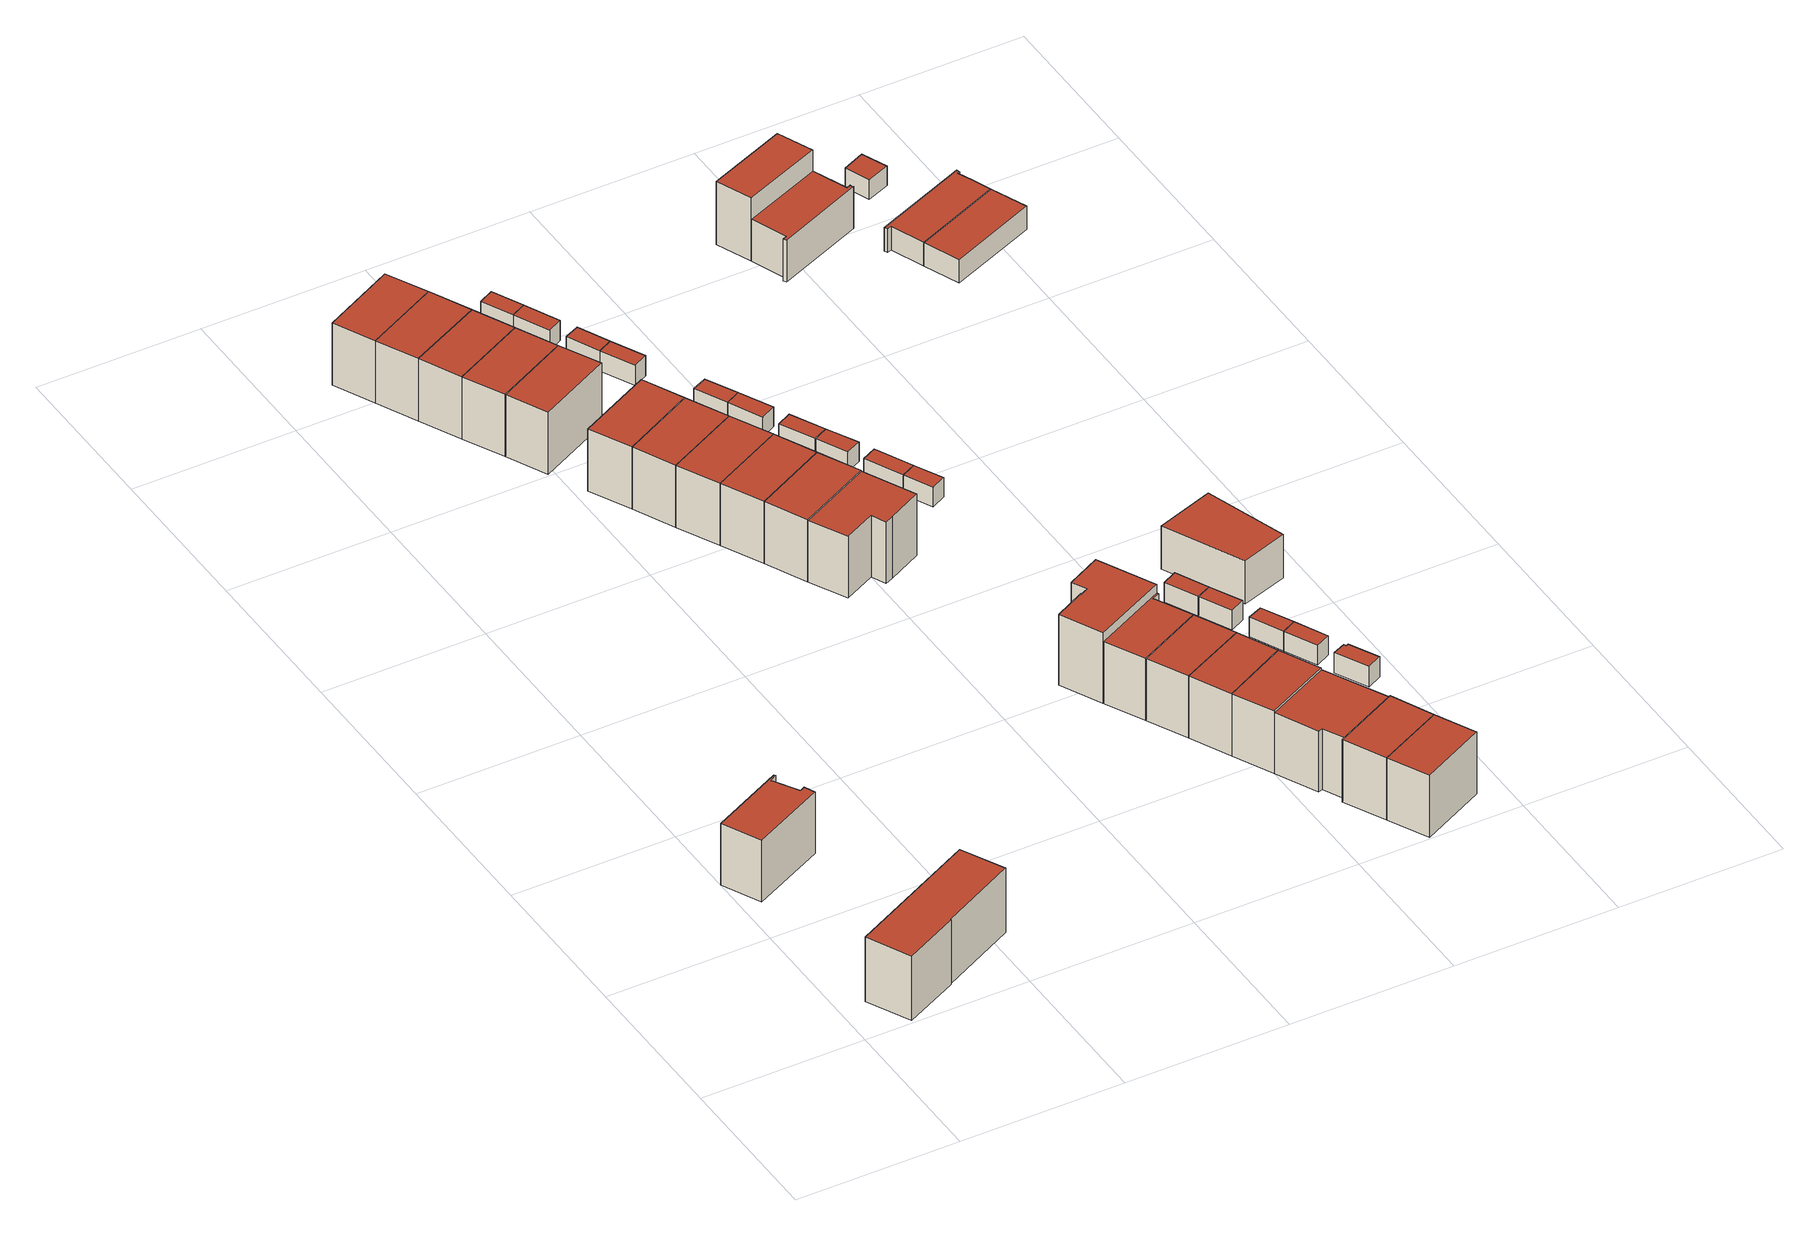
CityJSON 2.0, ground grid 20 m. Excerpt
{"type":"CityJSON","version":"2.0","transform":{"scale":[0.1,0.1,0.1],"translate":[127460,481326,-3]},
"CityObjects":{
"building1":{"type":"Building","attributes":{"b3_dak_type":"multiple horizontal","b3_h_dak_50p":5.93,"b3_h_dak_70p":5.95,"b3_h_dak_max":6.27,"b3_h_dak_min":0.28,"b3_h_maaiveld":-2.57,"b3_kas_warenhuis":false,"b3_mutatie_ahn3_ahn4":false,"b3_reconstructie_onvolledig":false,"b3_rmse_lod12":3.31,"b3_rmse_lod13":0.244,"b3_rmse_lod22":0.231,"b3_val3dity_lod12":"[]","b3_val3dity_lod13":"[]","b3_val3dity_lod22":"[]","b3_volume_lod12":900.1,"b3_volume_lod13":665.78,"b3_volume_lod22":665.23,"geconstateerd":false,"oorspronkelijkbouwjaar":2003,"status":"Pand in gebruik"},"children":["building1-1"]},
"building1-1":{"type":"BuildingPart","parents":["building1"],"geometry":[{"type":"Solid","lod":"1.2","boundaries":[[[[0,1,2,3,4,5]],[[6,4,3,7]],[[8,5,4,6]],[[9,1,0,10]],[[11,2,1,9]],[[7,3,2,11]],[[10,0,5,8]],[[10,8,6,7,11,9]]]],"semantics":{"surfaces":[{"type":"GroundSurface"},{"type":"WallSurface","on_footprint_edge":true},{"type":"RoofSurface"}],"values":[[0,1,1,1,1,1,1,2]]}}]},
"building2":{"type":"Building","attributes":{"b3_dak_type":"multiple horizontal","b3_h_dak_50p":5.41,"b3_h_dak_70p":5.77,"b3_h_dak_max":6.54,"b3_h_dak_min":4.44,"b3_h_maaiveld":-2.48,"b3_kas_warenhuis":false,"b3_mutatie_ahn3_ahn4":false,"b3_reconstructie_onvolledig":false,"b3_rmse_lod12":0.622,"b3_rmse_lod13":0.622,"b3_rmse_lod22":0.0318,"b3_val3dity_lod12":"[]","b3_val3dity_lod13":"[]","b3_val3dity_lod22":"[]","b3_volume_lod12":409.66,"b3_volume_lod13":409.66,"b3_volume_lod22":392.26,"geconstateerd":false,"oorspronkelijkbouwjaar":2003,"status":"Pand in gebruik"},"children":["building2-1"]},
"building2-1":{"type":"BuildingPart","parents":["building2"],"geometry":[{"type":"Solid","lod":"1.2","boundaries":[[[[12,13,14,15,16,17,18,19]],[[20,18,17,21]],[[22,19,18,20]],[[23,13,12,24]],[[25,14,13,23]],[[24,12,19,22]],[[26,16,15,27]],[[27,15,14,25]],[[21,17,16,26]],[[21,26,27,25,23,24,22,20]]]],"semantics":{"surfaces":[{"type":"GroundSurface"},{"type":"WallSurface","on_footprint_edge":true},{"type":"RoofSurface"}],"values":[[0,1,1,1,1,1,1,1,1,2]]}}]},
"building3":{"type":"Building","attributes":{"b3_dak_type":"multiple horizontal","b3_h_dak_50p":5.52,"b3_h_dak_70p":5.89,"b3_h_dak_max":6.59,"b3_h_dak_min":4.45,"b3_h_maaiveld":-2.45,"b3_kas_warenhuis":false,"b3_mutatie_ahn3_ahn4":false,"b3_reconstructie_onvolledig":false,"b3_rmse_lod12":0.656,"b3_rmse_lod13":0.656,"b3_rmse_lod22":0.0362,"b3_val3dity_lod12":"[]","b3_val3dity_lod13":"[]","b3_val3dity_lod22":"[]","b3_volume_lod12":461.3,"b3_volume_lod13":461.3,"b3_volume_lod22":440.19,"geconstateerd":false,"oorspronkelijkbouwjaar":2004,"status":"Pand in gebruik"},"children":["building3-1"]},
"building3-1":{"type":"BuildingPart","parents":["building3"],"geometry":[{"type":"Solid","lod":"1.2","boundaries":[[[[28,29,30,31]],[[32,29,28,33]],[[34,30,29,32]],[[33,28,31,35]],[[35,31,30,34]],[[35,34,32,33]]]],"semantics":{"surfaces":[{"type":"GroundSurface"},{"type":"WallSurface","on_footprint_edge":true},{"type":"RoofSurface"}],"values":[[0,1,1,1,1,2]]}}]},
"building4":{"type":"Building","attributes":{"b3_dak_type":"multiple horizontal","b3_h_dak_50p":5.49,"b3_h_dak_70p":5.87,"b3_h_dak_max":6.57,"b3_h_dak_min":4.45,"b3_h_maaiveld":-2.45,"b3_kas_warenhuis":false,"b3_mutatie_ahn3_ahn4":false,"b3_reconstructie_onvolledig":false,"b3_rmse_lod12":0.681,"b3_rmse_lod13":0.681,"b3_rmse_lod22":0.0365,"b3_val3dity_lod12":"[]","b3_val3dity_lod13":"[]","b3_val3dity_lod22":"[]","b3_volume_lod12":462.5,"b3_volume_lod13":462.5,"b3_volume_lod22":440.54,"geconstateerd":false,"oorspronkelijkbouwjaar":2004,"status":"Pand in gebruik"},"children":["building4-1"]},
"building4-1":{"type":"BuildingPart","parents":["building4"],"geometry":[{"type":"Solid","lod":"1.2","boundaries":[[[[31,30,36,37]],[[34,30,31,35]],[[38,36,30,34]],[[35,31,37,39]],[[39,37,36,38]],[[39,38,34,35]]]],"semantics":{"surfaces":[{"type":"GroundSurface"},{"type":"WallSurface","on_footprint_edge":true},{"type":"RoofSurface"}],"values":[[0,1,1,1,1,2]]}}]},
"building5":{"type":"Building","attributes":{"b3_dak_type":"multiple horizontal","b3_h_dak_50p":5.52,"b3_h_dak_70p":5.88,"b3_h_dak_max":6.61,"b3_h_dak_min":4.49,"b3_h_maaiveld":-2.44,"b3_kas_warenhuis":false,"b3_mutatie_ahn3_ahn4":false,"b3_reconstructie_onvolledig":false,"b3_rmse_lod12":0.675,"b3_rmse_lod13":0.675,"b3_rmse_lod22":0.0364,"b3_val3dity_lod12":"[]","b3_val3dity_lod13":"[]","b3_val3dity_lod22":"[]","b3_volume_lod12":462.04,"b3_volume_lod13":462.04,"b3_volume_lod22":439.94,"geconstateerd":false,"oorspronkelijkbouwjaar":2004,"status":"Pand in gebruik"},"children":["building5-1"]},
"building5-1":{"type":"BuildingPart","parents":["building5"],"geometry":[{"type":"Solid","lod":"1.2","boundaries":[[[[37,36,40,41]],[[38,36,37,39]],[[42,40,36,38]],[[39,37,41,43]],[[43,41,40,42]],[[43,42,38,39]]]],"semantics":{"surfaces":[{"type":"GroundSurface"},{"type":"WallSurface","on_footprint_edge":true},{"type":"RoofSurface"}],"values":[[0,1,1,1,1,2]]}}]},
"building6":{"type":"Building","attributes":{"b3_dak_type":"multiple horizontal","b3_h_dak_50p":5.49,"b3_h_dak_70p":5.84,"b3_h_dak_max":6.64,"b3_h_dak_min":4.47,"b3_h_maaiveld":-2.42,"b3_kas_warenhuis":false,"b3_mutatie_ahn3_ahn4":false,"b3_reconstructie_onvolledig":false,"b3_rmse_lod12":0.674,"b3_rmse_lod13":0.674,"b3_rmse_lod22":0.0376,"b3_val3dity_lod12":"[]","b3_val3dity_lod13":"[]","b3_val3dity_lod22":"[]","b3_volume_lod12":460.13,"b3_volume_lod13":460.13,"b3_volume_lod22":439.06,"geconstateerd":false,"oorspronkelijkbouwjaar":2004,"status":"Pand in gebruik"},"children":["building6-1"]},
"building6-1":{"type":"BuildingPart","parents":["building6"],"geometry":[{"type":"Solid","lod":"1.2","boundaries":[[[[41,40,44,45]],[[42,40,41,43]],[[46,44,40,42]],[[43,41,45,47]],[[47,45,44,46]],[[47,46,42,43]]]],"semantics":{"surfaces":[{"type":"GroundSurface"},{"type":"WallSurface","on_footprint_edge":true},{"type":"RoofSurface"}],"values":[[0,1,1,1,1,2]]}}]},
"building7":{"type":"Building","attributes":{"b3_dak_type":"multiple horizontal","b3_h_dak_50p":5.47,"b3_h_dak_70p":5.87,"b3_h_dak_max":6.64,"b3_h_dak_min":4.47,"b3_h_maaiveld":-2.42,"b3_kas_warenhuis":false,"b3_mutatie_ahn3_ahn4":false,"b3_reconstructie_onvolledig":false,"b3_rmse_lod12":0.679,"b3_rmse_lod13":0.679,"b3_rmse_lod22":0.0416,"b3_val3dity_lod12":"[]","b3_val3dity_lod13":"[]","b3_val3dity_lod22":"[]","b3_volume_lod12":461.41,"b3_volume_lod13":461.41,"b3_volume_lod22":440.12,"geconstateerd":false,"oorspronkelijkbouwjaar":2004,"status":"Pand in gebruik"},"children":["building7-1"]},
"building7-1":{"type":"BuildingPart","parents":["building7"],"geometry":[{"type":"Solid","lod":"1.2","boundaries":[[[[48,49,45,44]],[[50,49,48,51]],[[51,48,44,46]],[[47,45,49,50]],[[46,44,45,47]],[[46,47,50,51]]]],"semantics":{"surfaces":[{"type":"GroundSurface"},{"type":"WallSurface","on_footprint_edge":true},{"type":"RoofSurface"}],"values":[[0,1,1,1,1,2]]}}]},
"building8":{"type":"Building","attributes":{"b3_dak_type":"multiple horizontal","b3_h_dak_50p":5.48,"b3_h_dak_70p":5.86,"b3_h_dak_max":6.6,"b3_h_dak_min":4.34,"b3_h_maaiveld":-2.42,"b3_kas_warenhuis":false,"b3_mutatie_ahn3_ahn4":false,"b3_reconstructie_onvolledig":false,"b3_rmse_lod12":0.683,"b3_rmse_lod13":0.683,"b3_rmse_lod22":0.0429,"b3_val3dity_lod12":"[]","b3_val3dity_lod13":"[]","b3_val3dity_lod22":"[]","b3_volume_lod12":466.42,"b3_volume_lod13":466.42,"b3_volume_lod22":444.66,"geconstateerd":false,"oorspronkelijkbouwjaar":2004,"status":"Pand in gebruik"},"children":["building8-1"]},
"building8-1":{"type":"BuildingPart","parents":["building8"],"geometry":[{"type":"Solid","lod":"1.2","boundaries":[[[[52,53,54,55]],[[56,53,52,57]],[[57,52,55,58]],[[59,54,53,56]],[[58,55,54,59]],[[58,59,56,57]]]],"semantics":{"surfaces":[{"type":"GroundSurface"},{"type":"WallSurface","on_footprint_edge":true},{"type":"RoofSurface"}],"values":[[0,1,1,1,1,2]]}}]},
"building9":{"type":"Building","attributes":{"b3_dak_type":"multiple horizontal","b3_h_dak_50p":5.52,"b3_h_dak_70p":5.88,"b3_h_dak_max":6.61,"b3_h_dak_min":4.49,"b3_h_maaiveld":-2.41,"b3_kas_warenhuis":false,"b3_mutatie_ahn3_ahn4":false,"b3_reconstructie_onvolledig":false,"b3_rmse_lod12":0.664,"b3_rmse_lod13":0.664,"b3_rmse_lod22":0.0374,"b3_val3dity_lod12":"[]","b3_val3dity_lod13":"[]","b3_val3dity_lod22":"[]","b3_volume_lod12":465.3,"b3_volume_lod13":465.3,"b3_volume_lod22":444.03,"geconstateerd":false,"oorspronkelijkbouwjaar":2004,"status":"Pand in gebruik"},"children":["building9-1"]},
"building9-1":{"type":"BuildingPart","parents":["building9"],"geometry":[{"type":"Solid","lod":"1.2","boundaries":[[[[60,61,53,52]],[[62,61,60,63]],[[63,60,52,57]],[[56,53,61,62]],[[57,52,53,56]],[[57,56,62,63]]]],"semantics":{"surfaces":[{"type":"GroundSurface"},{"type":"WallSurface","on_footprint_edge":true},{"type":"RoofSurface"}],"values":[[0,1,1,1,1,2]]}}]},
"building10":{"type":"Building","attributes":{"b3_dak_type":"multiple horizontal","b3_h_dak_50p":5.5,"b3_h_dak_70p":5.86,"b3_h_dak_max":6.6,"b3_h_dak_min":4.51,"b3_h_maaiveld":-2.4,"b3_kas_warenhuis":false,"b3_mutatie_ahn3_ahn4":false,"b3_reconstructie_onvolledig":false,"b3_rmse_lod12":0.677,"b3_rmse_lod13":0.677,"b3_rmse_lod22":0.0363,"b3_val3dity_lod12":"[]","b3_val3dity_lod13":"[]","b3_val3dity_lod22":"[]","b3_volume_lod12":465.73,"b3_volume_lod13":465.73,"b3_volume_lod22":444.2,"geconstateerd":false,"oorspronkelijkbouwjaar":2004,"status":"Pand in gebruik"},"children":["building10-1"]},
"building10-1":{"type":"BuildingPart","parents":["building10"],"geometry":[{"type":"Solid","lod":"1.2","boundaries":[[[[64,65,61,60]],[[66,65,64,67]],[[67,64,60,63]],[[62,61,65,66]],[[63,60,61,62]],[[63,62,66,67]]]],"semantics":{"surfaces":[{"type":"GroundSurface"},{"type":"WallSurface","on_footprint_edge":true},{"type":"RoofSurface"}],"values":[[0,1,1,1,1,2]]}}]},
"building11":{"type":"Building","attributes":{"b3_dak_type":"multiple horizontal","b3_h_dak_50p":5.51,"b3_h_dak_70p":5.85,"b3_h_dak_max":6.62,"b3_h_dak_min":4.49,"b3_h_maaiveld":-2.4,"b3_kas_warenhuis":false,"b3_mutatie_ahn3_ahn4":false,"b3_reconstructie_onvolledig":false,"b3_rmse_lod12":0.67,"b3_rmse_lod13":0.67,"b3_rmse_lod22":0.0362,"b3_val3dity_lod12":"[]","b3_val3dity_lod13":"[]","b3_val3dity_lod22":"[]","b3_volume_lod12":464.98,"b3_volume_lod13":464.98,"b3_volume_lod22":443.52,"geconstateerd":false,"oorspronkelijkbouwjaar":2004,"status":"Pand in gebruik"},"children":["building11-1"]},
"building11-1":{"type":"BuildingPart","parents":["building11"],"geometry":[{"type":"Solid","lod":"1.2","boundaries":[[[[68,69,65,64]],[[70,69,68,71]],[[71,68,64,67]],[[66,65,69,70]],[[67,64,65,66]],[[67,66,70,71]]]],"semantics":{"surfaces":[{"type":"GroundSurface"},{"type":"WallSurface","on_footprint_edge":true},{"type":"RoofSurface"}],"values":[[0,1,1,1,1,2]]}}]},
"building12":{"type":"Building","attributes":{"b3_dak_type":"multiple horizontal","b3_h_dak_50p":5.53,"b3_h_dak_70p":5.89,"b3_h_dak_max":6.62,"b3_h_dak_min":4.51,"b3_h_maaiveld":-2.4,"b3_kas_warenhuis":false,"b3_mutatie_ahn3_ahn4":false,"b3_reconstructie_onvolledig":false,"b3_rmse_lod12":0.665,"b3_rmse_lod13":0.665,"b3_rmse_lod22":0.0369,"b3_val3dity_lod12":"[]","b3_val3dity_lod13":"[]","b3_val3dity_lod22":"[]","b3_volume_lod12":465.99,"b3_volume_lod13":465.99,"b3_volume_lod22":443.65,"geconstateerd":false,"oorspronkelijkbouwjaar":2004,"status":"Pand in gebruik"},"children":["building12-1"]},
"building12-1":{"type":"BuildingPart","parents":["building12"],"geometry":[{"type":"Solid","lod":"1.2","boundaries":[[[[72,73,69,68]],[[74,73,72,75]],[[75,72,68,71]],[[70,69,73,74]],[[71,68,69,70]],[[71,70,74,75]]]],"semantics":{"surfaces":[{"type":"GroundSurface"},{"type":"WallSurface","on_footprint_edge":true},{"type":"RoofSurface"}],"values":[[0,1,1,1,1,2]]}}]},
"building13":{"type":"Building","attributes":{"b3_dak_type":"multiple horizontal","b3_h_dak_50p":5.3,"b3_h_dak_70p":5.76,"b3_h_dak_max":6.59,"b3_h_dak_min":0.48,"b3_h_maaiveld":-2.41,"b3_kas_warenhuis":false,"b3_mutatie_ahn3_ahn4":false,"b3_reconstructie_onvolledig":false,"b3_rmse_lod12":2.15,"b3_rmse_lod13":0.624,"b3_rmse_lod22":0.045,"b3_val3dity_lod12":"[]","b3_val3dity_lod13":"[]","b3_val3dity_lod22":"[]","b3_volume_lod12":508.66,"b3_volume_lod13":458.51,"b3_volume_lod22":438.61,"geconstateerd":false,"oorspronkelijkbouwjaar":2004,"status":"Pand in gebruik"},"children":["building13-1"]},
"building13-1":{"type":"BuildingPart","parents":["building13"],"geometry":[{"type":"Solid","lod":"1.2","boundaries":[[[[76,77,73,72,78,79,80]],[[81,80,79,82]],[[83,76,80,81]],[[82,79,78,84]],[[85,73,77,86]],[[84,78,72,87]],[[87,72,73,85]],[[86,77,76,83]],[[86,83,81,82,84,87,85]]]],"semantics":{"surfaces":[{"type":"GroundSurface"},{"type":"WallSurface","on_footprint_edge":true},{"type":"RoofSurface"}],"values":[[0,1,1,1,1,1,1,1,2]]}}]},
"building14":{"type":"Building","attributes":{"b3_dak_type":"multiple horizontal","b3_h_dak_50p":0.04,"b3_h_dak_70p":0.06,"b3_h_dak_max":0.17,"b3_h_dak_min":-0.04,"b3_h_maaiveld":-2.61,"b3_kas_warenhuis":false,"b3_mutatie_ahn3_ahn4":false,"b3_reconstructie_onvolledig":false,"b3_rmse_lod12":0.0387,"b3_rmse_lod13":0.0387,"b3_rmse_lod22":0.0363,"b3_val3dity_lod12":"[]","b3_val3dity_lod13":"[]","b3_val3dity_lod22":"[]","b3_volume_lod12":22.12,"b3_volume_lod13":22.12,"b3_volume_lod22":22.02,"geconstateerd":false,"oorspronkelijkbouwjaar":2004,"status":"Pand in gebruik"},"children":["building14-1"]},
"building14-1":{"type":"BuildingPart","parents":["building14"],"geometry":[{"type":"Solid","lod":"1.2","boundaries":[[[[88,89,90,91]],[[92,89,88,93]],[[94,90,89,92]],[[93,88,91,95]],[[95,91,90,94]],[[95,94,92,93]]]],"semantics":{"surfaces":[{"type":"GroundSurface"},{"type":"WallSurface","on_footprint_edge":true},{"type":"RoofSurface"}],"values":[[0,1,1,1,1,2]]}}]},
"building15":{"type":"Building","attributes":{"b3_dak_type":"multiple horizontal","b3_h_dak_50p":0.05,"b3_h_dak_70p":0.07,"b3_h_dak_max":0.16,"b3_h_dak_min":-0.12,"b3_h_maaiveld":-2.6,"b3_kas_warenhuis":false,"b3_mutatie_ahn3_ahn4":false,"b3_reconstructie_onvolledig":false,"b3_rmse_lod12":0.0467,"b3_rmse_lod13":0.0467,"b3_rmse_lod22":0.0434,"b3_val3dity_lod12":"[]","b3_val3dity_lod13":"[]","b3_val3dity_lod22":"[]","b3_volume_lod12":24.72,"b3_volume_lod13":24.72,"b3_volume_lod22":24.6,"geconstateerd":false,"oorspronkelijkbouwjaar":2004,"status":"Pand in gebruik"},"children":["building15-1"]},
"building15-1":{"type":"BuildingPart","parents":["building15"],"geometry":[{"type":"Solid","lod":"1.2","boundaries":[[[[91,90,96,97]],[[94,90,91,95]],[[98,96,90,94]],[[95,91,97,99]],[[99,97,96,98]],[[99,98,94,95]]]],"semantics":{"surfaces":[{"type":"GroundSurface"},{"type":"WallSurface","on_footprint_edge":true},{"type":"RoofSurface"}],"values":[[0,1,1,1,1,2]]}}]},
"building16":{"type":"Building","attributes":{"b3_dak_type":"multiple horizontal","b3_h_dak_50p":6.62,"b3_h_dak_70p":7.07,"b3_h_dak_max":7.79,"b3_h_dak_min":0.42,"b3_h_maaiveld":-2.41,"b3_kas_warenhuis":false,"b3_mutatie_ahn3_ahn4":false,"b3_reconstructie_onvolledig":false,"b3_rmse_lod12":2.64,"b3_rmse_lod13":1.34,"b3_rmse_lod22":0.0399,"b3_val3dity_lod12":"[]","b3_val3dity_lod13":"[]","b3_val3dity_lod22":"[]","b3_volume_lod12":624.23,"b3_volume_lod13":574.74,"b3_volume_lod22":520.09,"geconstateerd":false,"oorspronkelijkbouwjaar":2007,"status":"Pand in gebruik"},"children":["building16-1"]},
"building16-1":{"type":"BuildingPart","parents":["building16"],"geometry":[{"type":"Solid","lod":"1.2","boundaries":[[[[100,101,102,103,104,105,106,107,108]],[[109,106,105,110]],[[111,107,106,109]],[[112,108,107,111]],[[113,101,100,114]],[[110,105,104,115]],[[115,104,103,116]],[[116,103,102,117]],[[117,102,101,113]],[[114,100,108,112]],[[114,112,111,109,110,115,116,117,113]]]],"semantics":{"surfaces":[{"type":"GroundSurface"},{"type":"WallSurface","on_footprint_edge":true},{"type":"RoofSurface"}],"values":[[0,1,1,1,1,1,1,1,1,1,2]]}}]},
"building17":{"type":"Building","attributes":{"b3_dak_type":"multiple horizontal","b3_h_dak_50p":5.58,"b3_h_dak_70p":5.96,"b3_h_dak_max":7.69,"b3_h_dak_min":4.59,"b3_h_maaiveld":-2.43,"b3_kas_warenhuis":false,"b3_mutatie_ahn3_ahn4":false,"b3_reconstructie_onvolledig":false,"b3_rmse_lod12":0.67,"b3_rmse_lod13":0.67,"b3_rmse_lod22":0.307,"b3_val3dity_lod12":"[]","b3_val3dity_lod13":"[]","b3_val3dity_lod22":"[]","b3_volume_lod12":404.04,"b3_volume_lod13":404.04,"b3_volume_lod22":386.2,"geconstateerd":false,"oorspronkelijkbouwjaar":2007,"status":"Pand in gebruik"},"children":["building17-1"]},
"building17-1":{"type":"BuildingPart","parents":["building17"],"geometry":[{"type":"Solid","lod":"1.2","boundaries":[[[[101,100,118,119,120,121]],[[122,100,101,123]],[[124,121,120,125]],[[125,120,119,126]],[[126,119,118,127]],[[127,118,100,122]],[[123,101,121,124]],[[123,124,125,126,127,122]]]],"semantics":{"surfaces":[{"type":"GroundSurface"},{"type":"WallSurface","on_footprint_edge":true},{"type":"RoofSurface"}],"values":[[0,1,1,1,1,1,1,2]]}}]},
"building18":{"type":"Building","attributes":{"b3_dak_type":"multiple horizontal","b3_h_dak_50p":0.04,"b3_h_dak_70p":0.06,"b3_h_dak_max":0.17,"b3_h_dak_min":-0.05,"b3_h_maaiveld":-2.57,"b3_kas_warenhuis":false,"b3_mutatie_ahn3_ahn4":false,"b3_reconstructie_onvolledig":false,"b3_rmse_lod12":0.0385,"b3_rmse_lod13":0.0385,"b3_rmse_lod22":0.0353,"b3_val3dity_lod12":"[]","b3_val3dity_lod13":"[]","b3_val3dity_lod22":"[]","b3_volume_lod12":22.31,"b3_volume_lod13":22.31,"b3_volume_lod22":22.21,"geconstateerd":false,"oorspronkelijkbouwjaar":2004,"status":"Pand in gebruik"},"children":["building18-1"]},
"building18-1":{"type":"BuildingPart","parents":["building18"],"geometry":[{"type":"Solid","lod":"1.2","boundaries":[[[[128,129,130,131]],[[132,129,128,133]],[[134,130,129,132]],[[133,128,131,135]],[[135,131,130,134]],[[135,134,132,133]]]],"semantics":{"surfaces":[{"type":"GroundSurface"},{"type":"WallSurface","on_footprint_edge":true},{"type":"RoofSurface"}],"values":[[0,1,1,1,1,2]]}}]},
"building19":{"type":"Building","attributes":{"b3_dak_type":"multiple horizontal","b3_h_dak_50p":5.56,"b3_h_dak_70p":5.9,"b3_h_dak_max":6.56,"b3_h_dak_min":4.41,"b3_h_maaiveld":-2.43,"b3_kas_warenhuis":false,"b3_mutatie_ahn3_ahn4":false,"b3_reconstructie_onvolledig":false,"b3_rmse_lod12":0.604,"b3_rmse_lod13":0.604,"b3_rmse_lod22":0.0402,"b3_val3dity_lod12":"[]","b3_val3dity_lod13":"[]","b3_val3dity_lod22":"[]","b3_volume_lod12":403.93,"b3_volume_lod13":403.93,"b3_volume_lod22":386.9,"geconstateerd":false,"oorspronkelijkbouwjaar":2007,"status":"Pand in gebruik"},"children":["building19-1"]},
"building19-1":{"type":"BuildingPart","parents":["building19"],"geometry":[{"type":"Solid","lod":"1.2","boundaries":[[[[136,137,121,120]],[[138,137,136,139]],[[139,136,120,125]],[[124,121,137,138]],[[125,120,121,124]],[[125,124,138,139]]]],"semantics":{"surfaces":[{"type":"GroundSurface"},{"type":"WallSurface","on_footprint_edge":true},{"type":"RoofSurface"}],"values":[[0,1,1,1,1,2]]}}]},
"building20":{"type":"Building","attributes":{"b3_dak_type":"multiple horizontal","b3_h_dak_50p":0.05,"b3_h_dak_70p":0.07,"b3_h_dak_max":0.19,"b3_h_dak_min":-0.14,"b3_h_maaiveld":-2.57,"b3_kas_warenhuis":false,"b3_mutatie_ahn3_ahn4":false,"b3_reconstructie_onvolledig":false,"b3_rmse_lod12":0.0454,"b3_rmse_lod13":0.0454,"b3_rmse_lod22":0.0416,"b3_val3dity_lod12":"[]","b3_val3dity_lod13":"[]","b3_val3dity_lod22":"[]","b3_volume_lod12":23.88,"b3_volume_lod13":23.88,"b3_volume_lod22":23.73,"geconstateerd":false,"oorspronkelijkbouwjaar":2004,"status":"Pand in gebruik"},"children":["building20-1"]},
"building20-1":{"type":"BuildingPart","parents":["building20"],"geometry":[{"type":"Solid","lod":"1.2","boundaries":[[[[131,130,140,141]],[[134,130,131,135]],[[142,140,130,134]],[[135,131,141,143]],[[143,141,140,142]],[[143,142,134,135]]]],"semantics":{"surfaces":[{"type":"GroundSurface"},{"type":"WallSurface","on_footprint_edge":true},{"type":"RoofSurface"}],"values":[[0,1,1,1,1,2]]}}]},
"building21":{"type":"Building","attributes":{"b3_dak_type":"multiple horizontal","b3_h_dak_50p":5.53,"b3_h_dak_70p":5.87,"b3_h_dak_max":6.56,"b3_h_dak_min":4.55,"b3_h_maaiveld":-2.43,"b3_kas_warenhuis":false,"b3_mutatie_ahn3_ahn4":false,"b3_reconstructie_onvolledig":false,"b3_rmse_lod12":0.601,"b3_rmse_lod13":0.601,"b3_rmse_lod22":0.038,"b3_val3dity_lod12":"[]","b3_val3dity_lod13":"[]","b3_val3dity_lod22":"[]","b3_volume_lod12":403.07,"b3_volume_lod13":403.07,"b3_volume_lod22":386.47,"geconstateerd":false,"oorspronkelijkbouwjaar":2007,"status":"Pand in gebruik"},"children":["building21-1"]},
"building21-1":{"type":"BuildingPart","parents":["building21"],"geometry":[{"type":"Solid","lod":"1.2","boundaries":[[[[137,136,144,145]],[[139,136,137,138]],[[146,144,136,139]],[[138,137,145,147]],[[147,145,144,146]],[[147,146,139,138]]]],"semantics":{"surfaces":[{"type":"GroundSurface"},{"type":"WallSurface","on_footprint_edge":true},{"type":"RoofSurface"}],"values":[[0,1,1,1,1,2]]}}]},
"building22":{"type":"Building","attributes":{"b3_dak_type":"multiple horizontal","b3_h_dak_50p":5.56,"b3_h_dak_70p":5.89,"b3_h_dak_max":6.64,"b3_h_dak_min":4.58,"b3_h_maaiveld":-2.44,"b3_kas_warenhuis":false,"b3_mutatie_ahn3_ahn4":false,"b3_reconstructie_onvolledig":false,"b3_rmse_lod12":0.599,"b3_rmse_lod13":0.599,"b3_rmse_lod22":0.0389,"b3_val3dity_lod12":"[]","b3_val3dity_lod13":"[]","b3_val3dity_lod22":"[]","b3_volume_lod12":405.43,"b3_volume_lod13":405.43,"b3_volume_lod22":388.21,"geconstateerd":false,"oorspronkelijkbouwjaar":2007,"status":"Pand in gebruik"},"children":["building22-1"]},
"building22-1":{"type":"BuildingPart","parents":["building22"],"geometry":[{"type":"Solid","lod":"1.2","boundaries":[[[[145,144,148,149]],[[146,144,145,147]],[[150,148,144,146]],[[147,145,149,151]],[[151,149,148,150]],[[151,150,146,147]]]],"semantics":{"surfaces":[{"type":"GroundSurface"},{"type":"WallSurface","on_footprint_edge":true},{"type":"RoofSurface"}],"values":[[0,1,1,1,1,2]]}}]},
"building23":{"type":"Building","attributes":{"b3_dak_type":"multiple horizontal","b3_h_dak_50p":0.05,"b3_h_dak_70p":0.07,"b3_h_dak_max":0.26,"b3_h_dak_min":-0.04,"b3_h_maaiveld":-2.54,"b3_kas_warenhuis":false,"b3_mutatie_ahn3_ahn4":false,"b3_reconstructie_onvolledig":false,"b3_rmse_lod12":0.0464,"b3_rmse_lod13":0.0464,"b3_rmse_lod22":0.0435,"b3_val3dity_lod12":"[]","b3_val3dity_lod13":"[]","b3_val3dity_lod22":"[]","b3_volume_lod12":21.68,"b3_volume_lod13":21.68,"b3_volume_lod22":21.6,"geconstateerd":false,"oorspronkelijkbouwjaar":2004,"status":"Pand in gebruik"},"children":["building23-1"]},
"building23-1":{"type":"BuildingPart","parents":["building23"],"geometry":[{"type":"Solid","lod":"1.2","boundaries":[[[[152,153,154,155]],[[156,153,152,157]],[[157,152,155,158]],[[159,154,153,156]],[[158,155,154,159]],[[158,159,156,157]]]],"semantics":{"surfaces":[{"type":"GroundSurface"},{"type":"WallSurface","on_footprint_edge":true},{"type":"RoofSurface"}],"values":[[0,1,1,1,1,2]]}}]},
"building24":{"type":"Building","attributes":{"b3_dak_type":"multiple horizontal","b3_h_dak_50p":5.23,"b3_h_dak_70p":5.71,"b3_h_dak_max":6.56,"b3_h_dak_min":3.15,"b3_h_maaiveld":-2.44,"b3_kas_warenhuis":false,"b3_mutatie_ahn3_ahn4":false,"b3_reconstructie_onvolledig":false,"b3_rmse_lod12":1.33,"b3_rmse_lod13":1.33,"b3_rmse_lod22":0.0451,"b3_val3dity_lod12":"[]","b3_val3dity_lod13":"[]","b3_val3dity_lod22":"[]","b3_volume_lod12":616.07,"b3_volume_lod13":616.07,"b3_volume_lod22":554.09,"geconstateerd":false,"oorspronkelijkbouwjaar":2007,"status":"Pand in gebruik"},"children":["building24-1"]},
"building24-1":{"type":"BuildingPart","parents":["building24"],"geometry":[{"type":"Solid","lod":"1.2","boundaries":[[[[148,160,161,162,163,149]],[[164,160,148,165]],[[166,149,163,167]],[[167,163,162,168]],[[168,162,161,169]],[[169,161,160,164]],[[165,148,149,166]],[[165,166,167,168,169,164]]]],"semantics":{"surfaces":[{"type":"GroundSurface"},{"type":"WallSurface","on_footprint_edge":true},{"type":"RoofSurface"}],"values":[[0,1,1,1,1,1,1,2]]}}]},
"building25":{"type":"Building","attributes":{"b3_dak_type":"multiple horizontal","b3_h_dak_50p":0.05,"b3_h_dak_70p":0.07,"b3_h_dak_max":0.16,"b3_h_dak_min":-0.07,"b3_h_maaiveld":-2.54,"b3_kas_warenhuis":false,"b3_mutatie_ahn3_ahn4":false,"b3_reconstructie_onvolledig":false,"b3_rmse_lod12":0.0409,"b3_rmse_lod13":0.0409,"b3_rmse_lod22":0.0373,"b3_val3dity_lod12":"[]","b3_val3dity_lod13":"[]","b3_val3dity_lod22":"[]","b3_volume_lod12":23.93,"b3_volume_lod13":23.93,"b3_volume_lod22":23.81,"geconstateerd":false,"oorspronkelijkbouwjaar":2004,"status":"Pand in gebruik"},"children":["building25-1"]},
"building25-1":{"type":"BuildingPart","parents":["building25"],"geometry":[{"type":"Solid","lod":"1.2","boundaries":[[[[153,152,170,171]],[[157,152,153,156]],[[172,170,152,157]],[[156,153,171,173]],[[173,171,170,172]],[[173,172,157,156]]]],"semantics":{"surfaces":[{"type":"GroundSurface"},{"type":"WallSurface","on_footprint_edge":true},{"type":"RoofSurface"}],"values":[[0,1,1,1,1,2]]}}]},
"building26":{"type":"Building","attributes":{"b3_dak_type":"multiple horizontal","b3_h_dak_50p":5.55,"b3_h_dak_70p":5.91,"b3_h_dak_max":6.53,"b3_h_dak_min":4.66,"b3_h_maaiveld":-2.43,"b3_kas_warenhuis":false,"b3_mutatie_ahn3_ahn4":false,"b3_reconstructie_onvolledig":false,"b3_rmse_lod12":0.591,"b3_rmse_lod13":0.591,"b3_rmse_lod22":0.0385,"b3_val3dity_lod12":"[]","b3_val3dity_lod13":"[]","b3_val3dity_lod22":"[]","b3_volume_lod12":419.05,"b3_volume_lod13":419.05,"b3_volume_lod22":401.53,"geconstateerd":false,"oorspronkelijkbouwjaar":2007,"status":"Pand in gebruik"},"children":["building26-1"]},
"building26-1":{"type":"BuildingPart","parents":["building26"],"geometry":[{"type":"Solid","lod":"1.2","boundaries":[[[[174,160,175,176]],[[177,160,174,178]],[[179,175,160,177]],[[178,174,176,180]],[[180,176,175,179]],[[180,179,177,178]]]],"semantics":{"surfaces":[{"type":"GroundSurface"},{"type":"WallSurface","on_footprint_edge":true},{"type":"RoofSurface"}],"values":[[0,1,1,1,1,2]]}}]},
"building27":{"type":"Building","attributes":{"b3_dak_type":"multiple horizontal","b3_h_dak_50p":0.05,"b3_h_dak_70p":0.06,"b3_h_dak_max":0.22,"b3_h_dak_min":-0.05,"b3_h_maaiveld":-2.52,"b3_kas_warenhuis":false,"b3_mutatie_ahn3_ahn4":false,"b3_reconstructie_onvolledig":false,"b3_rmse_lod12":0.0446,"b3_rmse_lod13":0.0446,"b3_rmse_lod22":0.0433,"b3_val3dity_lod12":"[]","b3_val3dity_lod13":"[]","b3_val3dity_lod22":"[]","b3_volume_lod12":24.19,"b3_volume_lod13":24.19,"b3_volume_lod22":24.12,"geconstateerd":false,"oorspronkelijkbouwjaar":2004,"status":"Pand in gebruik"},"children":["building27-1"]},
"building27-1":{"type":"BuildingPart","parents":["building27"],"geometry":[{"type":"Solid","lod":"1.2","boundaries":[[[[181,182,183,184]],[[185,182,181,186]],[[186,181,184,187]],[[188,183,182,185]],[[187,184,183,188]],[[187,188,185,186]]]],"semantics":{"surfaces":[{"type":"GroundSurface"},{"type":"WallSurface","on_footprint_edge":true},{"type":"RoofSurface"}],"values":[[0,1,1,1,1,2]]}}]},
"building28":{"type":"Building","attributes":{"b3_dak_type":"multiple horizontal","b3_h_dak_50p":5.56,"b3_h_dak_70p":5.9,"b3_h_dak_max":6.55,"b3_h_dak_min":4.64,"b3_h_maaiveld":-2.44,"b3_kas_warenhuis":false,"b3_mutatie_ahn3_ahn4":false,"b3_reconstructie_onvolledig":false,"b3_rmse_lod12":0.6,"b3_rmse_lod13":0.6,"b3_rmse_lod22":0.0401,"b3_val3dity_lod12":"[]","b3_val3dity_lod13":"[]","b3_val3dity_lod22":"[]","b3_volume_lod12":402.89,"b3_volume_lod13":402.89,"b3_volume_lod22":386.78,"geconstateerd":false,"oorspronkelijkbouwjaar":2007,"status":"Pand in gebruik"},"children":["building28-1"]},
"building28-1":{"type":"BuildingPart","parents":["building28"],"geometry":[{"type":"Solid","lod":"1.2","boundaries":[[[[189,190,176,175]],[[191,190,189,192]],[[192,189,175,179]],[[180,176,190,191]],[[179,175,176,180]],[[179,180,191,192]]]],"semantics":{"surfaces":[{"type":"GroundSurface"},{"type":"WallSurface","on_footprint_edge":true},{"type":"RoofSurface"}],"values":[[0,1,1,1,1,2]]}}]},
"building29":{"type":"Building","attributes":{"b3_dak_type":"multiple horizontal","b3_h_dak_50p":0.06,"b3_h_dak_70p":0.09,"b3_h_dak_max":0.17,"b3_h_dak_min":-0.07,"b3_h_maaiveld":-2.5,"b3_kas_warenhuis":false,"b3_mutatie_ahn3_ahn4":false,"b3_reconstructie_onvolledig":false,"b3_rmse_lod12":0.0486,"b3_rmse_lod13":0.0486,"b3_rmse_lod22":0.0403,"b3_val3dity_lod12":"[]","b3_val3dity_lod13":"[]","b3_val3dity_lod22":"[]","b3_volume_lod12":21.67,"b3_volume_lod13":21.67,"b3_volume_lod22":21.6,"geconstateerd":false,"oorspronkelijkbouwjaar":2004,"status":"Pand in gebruik"},"children":["building29-1"]},
"building29-1":{"type":"BuildingPart","parents":["building29"],"geometry":[{"type":"Solid","lod":"1.2","boundaries":[[[[182,181,193,194]],[[186,181,182,185]],[[195,193,181,186]],[[185,182,194,196]],[[196,194,193,195]],[[196,195,186,185]]]],"semantics":{"surfaces":[{"type":"GroundSurface"},{"type":"WallSurface","on_footprint_edge":true},{"type":"RoofSurface"}],"values":[[0,1,1,1,1,2]]}}]},
"building30":{"type":"Building","attributes":{"b3_dak_type":"multiple horizontal","b3_h_dak_50p":0.05,"b3_h_dak_70p":0.08,"b3_h_dak_max":0.19,"b3_h_dak_min":-0.12,"b3_h_maaiveld":-2.5,"b3_kas_warenhuis":false,"b3_mutatie_ahn3_ahn4":false,"b3_reconstructie_onvolledig":false,"b3_rmse_lod12":0.0484,"b3_rmse_lod13":0.0484,"b3_rmse_lod22":0.0408,"b3_val3dity_lod12":"[]","b3_val3dity_lod13":"[]","b3_val3dity_lod22":"[]","b3_volume_lod12":25.75,"b3_volume_lod13":25.75,"b3_volume_lod22":25.68,"geconstateerd":false,"oorspronkelijkbouwjaar":2004,"status":"Pand in gebruik"},"children":["building30-1"]},
"building30-1":{"type":"BuildingPart","parents":["building30"],"geometry":[{"type":"Solid","lod":"1.2","boundaries":[[[[197,198,199,200]],[[201,198,197,202]],[[203,199,198,201]],[[202,197,200,204]],[[204,200,199,203]],[[204,203,201,202]]]],"semantics":{"surfaces":[{"type":"GroundSurface"},{"type":"WallSurface","on_footprint_edge":true},{"type":"RoofSurface"}],"values":[[0,1,1,1,1,2]]}}]},
"building31":{"type":"Building","attributes":{"b3_dak_type":"multiple horizontal","b3_h_dak_50p":0.05,"b3_h_dak_70p":0.07,"b3_h_dak_max":0.19,"b3_h_dak_min":-0.06,"b3_h_maaiveld":-2.49,"b3_kas_warenhuis":false,"b3_mutatie_ahn3_ahn4":false,"b3_reconstructie_onvolledig":false,"b3_rmse_lod12":0.0436,"b3_rmse_lod13":0.0436,"b3_rmse_lod22":0.0409,"b3_val3dity_lod12":"[]","b3_val3dity_lod13":"[]","b3_val3dity_lod22":"[]","b3_volume_lod12":19.48,"b3_volume_lod13":19.48,"b3_volume_lod22":19.39,"geconstateerd":false,"oorspronkelijkbouwjaar":2004,"status":"Pand in gebruik"},"children":["building31-1"]},
"building31-1":{"type":"BuildingPart","parents":["building31"],"geometry":[{"type":"Solid","lod":"1.2","boundaries":[[[[200,199,205,206]],[[203,199,200,204]],[[207,205,199,203]],[[204,200,206,208]],[[208,206,205,207]],[[208,207,203,204]]]],"semantics":{"surfaces":[{"type":"GroundSurface"},{"type":"WallSurface","on_footprint_edge":true},{"type":"RoofSurface"}],"values":[[0,1,1,1,1,2]]}}]},
"building32":{"type":"Building","attributes":{"b3_dak_type":"multiple horizontal","b3_h_dak_50p":0.14,"b3_h_dak_70p":0.16,"b3_h_dak_max":0.24,"b3_h_dak_min":-0.16,"b3_h_maaiveld":-2.4,"b3_kas_warenhuis":false,"b3_mutatie_ahn3_ahn4":false,"b3_reconstructie_onvolledig":false,"b3_rmse_lod12":0.05,"b3_rmse_lod13":0.05,"b3_rmse_lod22":0.0451,"b3_val3dity_lod12":"[]","b3_val3dity_lod13":"[]","b3_val3dity_lod22":"[]","b3_volume_lod12":22.58,"b3_volume_lod13":22.58,"b3_volume_lod22":22.41,"geconstateerd":false,"oorspronkelijkbouwjaar":2007,"status":"Pand in gebruik"},"children":["building32-1"]},
"building32-1":{"type":"BuildingPart","parents":["building32"],"geometry":[{"type":"Solid","lod":"1.2","boundaries":[[[[209,210,211,212]],[[213,210,209,214]],[[215,211,210,213]],[[214,209,212,216]],[[216,212,211,215]],[[216,215,213,214]]]],"semantics":{"surfaces":[{"type":"GroundSurface"},{"type":"WallSurface","on_footprint_edge":true},{"type":"RoofSurface"}],"values":[[0,1,1,1,1,2]]}}]},
"building33":{"type":"Building","attributes":{"b3_dak_type":"multiple horizontal","b3_h_dak_50p":0.14,"b3_h_dak_70p":0.16,"b3_h_dak_max":0.24,"b3_h_dak_min":-0.07,"b3_h_maaiveld":-2.41,"b3_kas_warenhuis":false,"b3_mutatie_ahn3_ahn4":false,"b3_reconstructie_onvolledig":false,"b3_rmse_lod12":0.0465,"b3_rmse_lod13":0.0465,"b3_rmse_lod22":0.0412,"b3_val3dity_lod12":"[]","b3_val3dity_lod13":"[]","b3_val3dity_lod22":"[]","b3_volume_lod12":22.28,"b3_volume_lod13":22.28,"b3_volume_lod22":22.15,"geconstateerd":false,"oorspronkelijkbouwjaar":2007,"status":"Pand in gebruik"},"children":["building33-1"]},
"building33-1":{"type":"BuildingPart","parents":["building33"],"geometry":[{"type":"Solid","lod":"1.2","boundaries":[[[[217,218,211,210]],[[219,218,217,220]],[[220,217,210,213]],[[215,211,218,219]],[[213,210,211,215]],[[213,215,219,220]]]],"semantics":{"surfaces":[{"type":"GroundSurface"},{"type":"WallSurface","on_footprint_edge":true},{"type":"RoofSurface"}],"values":[[0,1,1,1,1,2]]}}]},
"building34":{"type":"Building","attributes":{"b3_dak_type":"multiple horizontal","b3_h_dak_50p":0.16,"b3_h_dak_70p":0.17,"b3_h_dak_max":0.28,"b3_h_dak_min":0.08,"b3_h_maaiveld":-2.4,"b3_kas_warenhuis":false,"b3_mutatie_ahn3_ahn4":false,"b3_reconstructie_onvolledig":false,"b3_rmse_lod12":0.0332,"b3_rmse_lod13":0.0332,"b3_rmse_lod22":0.0304,"b3_val3dity_lod12":"[]","b3_val3dity_lod13":"[]","b3_val3dity_lod22":"[]","b3_volume_lod12":22.41,"b3_volume_lod13":22.41,"b3_volume_lod22":22.33,"geconstateerd":false,"oorspronkelijkbouwjaar":2007,"status":"Pand in gebruik"},"children":["building34-1"]},
"building34-1":{"type":"BuildingPart","parents":["building34"],"geometry":[{"type":"Solid","lod":"1.2","boundaries":[[[[221,222,223,224]],[[225,222,221,226]],[[226,221,224,227]],[[228,223,222,225]],[[227,224,223,228]],[[227,228,225,226]]]],"semantics":{"surfaces":[{"type":"GroundSurface"},{"type":"WallSurface","on_footprint_edge":true},{"type":"RoofSurface"}],"values":[[0,1,1,1,1,2]]}}]},
"building35":{"type":"Building","attributes":{"b3_dak_type":"multiple horizontal","b3_h_dak_50p":0.16,"b3_h_dak_70p":0.17,"b3_h_dak_max":0.27,"b3_h_dak_min":-0.07,"b3_h_maaiveld":-2.4,"b3_kas_warenhuis":false,"b3_mutatie_ahn3_ahn4":false,"b3_reconstructie_onvolledig":false,"b3_rmse_lod12":0.0466,"b3_rmse_lod13":0.0466,"b3_rmse_lod22":0.0424,"b3_val3dity_lod12":"[]","b3_val3dity_lod13":"[]","b3_val3dity_lod22":"[]","b3_volume_lod12":22.66,"b3_volume_lod13":22.66,"b3_volume_lod22":22.51,"geconstateerd":false,"oorspronkelijkbouwjaar":2007,"status":"Pand in gebruik"},"children":["building35-1"]},
"building35-1":{"type":"BuildingPart","parents":["building35"],"geometry":[{"type":"Solid","lod":"1.2","boundaries":[[[[229,230,222,221]],[[231,230,229,232]],[[232,229,221,226]],[[225,222,230,231]],[[226,221,222,225]],[[226,225,231,232]]]],"semantics":{"surfaces":[{"type":"GroundSurface"},{"type":"WallSurface","on_footprint_edge":true},{"type":"RoofSurface"}],"values":[[0,1,1,1,1,2]]}}]},
"building36":{"type":"Building","attributes":{"b3_dak_type":"multiple horizontal","b3_h_dak_50p":0.14,"b3_h_dak_70p":0.16,"b3_h_dak_max":0.26,"b3_h_dak_min":-0.03,"b3_h_maaiveld":-2.47,"b3_kas_warenhuis":false,"b3_mutatie_ahn3_ahn4":false,"b3_reconstructie_onvolledig":false,"b3_rmse_lod12":0.0402,"b3_rmse_lod13":0.0402,"b3_rmse_lod22":0.0372,"b3_val3dity_lod12":"[]","b3_val3dity_lod13":"[]","b3_val3dity_lod22":"[]","b3_volume_lod12":22.71,"b3_volume_lod13":22.71,"b3_volume_lod22":22.59,"geconstateerd":false,"oorspronkelijkbouwjaar":2007,"status":"Pand in gebruik"},"children":["building36-1"]},
"building36-1":{"type":"BuildingPart","parents":["building36"],"geometry":[{"type":"Solid","lod":"1.2","boundaries":[[[[233,234,235,236,237,238]],[[239,237,236,240]],[[240,236,235,241]],[[241,235,234,242]],[[243,238,237,239]],[[244,233,238,243]],[[242,234,233,244]],[[242,244,243,239,240,241]]]],"semantics":{"surfaces":[{"type":"GroundSurface"},{"type":"WallSurface","on_footprint_edge":true},{"type":"RoofSurface"}],"values":[[0,1,1,1,1,1,1,2]]}}]},
"building37":{"type":"Building","attributes":{"b3_dak_type":"multiple horizontal","b3_h_dak_50p":3.42,"b3_h_dak_70p":3.44,"b3_h_dak_max":3.51,"b3_h_dak_min":3.28,"b3_h_maaiveld":-2.38,"b3_kas_warenhuis":false,"b3_mutatie_ahn3_ahn4":false,"b3_reconstructie_onvolledig":false,"b3_rmse_lod12":0.0418,"b3_rmse_lod13":0.0418,"b3_rmse_lod22":0.0188,"b3_val3dity_lod12":"[]","b3_val3dity_lod13":"[]","b3_val3dity_lod22":"[]","b3_volume_lod12":417.14,"b3_volume_lod13":417.14,"b3_volume_lod22":415.64,"geconstateerd":false,"oorspronkelijkbouwjaar":2004,"status":"Pand in gebruik"},"children":["building37-1"]},
"building37-1":{"type":"BuildingPart","parents":["building37"],"geometry":[{"type":"Solid","lod":"1.2","boundaries":[[[[245,246,247,248]],[[249,246,245,250]],[[250,245,248,251]],[[252,247,246,249]],[[251,248,247,252]],[[251,252,249,250]]]],"semantics":{"surfaces":[{"type":"GroundSurface"},{"type":"WallSurface","on_footprint_edge":true},{"type":"RoofSurface"}],"values":[[0,1,1,1,1,2]]}}]},
"building38":{"type":"Building","attributes":{"b3_dak_type":"multiple horizontal","b3_h_dak_50p":5.98,"b3_h_dak_70p":6,"b3_h_dak_max":6.1,"b3_h_dak_min":3.11,"b3_h_maaiveld":-2.36,"b3_kas_warenhuis":false,"b3_mutatie_ahn3_ahn4":false,"b3_reconstructie_onvolledig":false,"b3_rmse_lod12":1.75,"b3_rmse_lod13":1.75,"b3_rmse_lod22":0.333,"b3_val3dity_lod12":"[]","b3_val3dity_lod13":"[]","b3_val3dity_lod22":"[]","b3_volume_lod12":410.36,"b3_volume_lod13":410.36,"b3_volume_lod22":359.57,"geconstateerd":false,"oorspronkelijkbouwjaar":1974,"status":"Pand in gebruik"},"children":["building38-1"]},
"building38-1":{"type":"BuildingPart","parents":["building38"],"geometry":[{"type":"Solid","lod":"1.2","boundaries":[[[[253,254,255,256]],[[257,254,253,258]],[[259,255,254,257]],[[258,253,256,260]],[[260,256,255,259]],[[260,259,257,258]]]],"semantics":{"surfaces":[{"type":"GroundSurface"},{"type":"WallSurface","on_footprint_edge":true},{"type":"RoofSurface"}],"values":[[0,1,1,1,1,2]]}}]},
"building39":{"type":"Building","attributes":{"b3_dak_type":"multiple horizontal","b3_h_dak_50p":3.19,"b3_h_dak_70p":3.2,"b3_h_dak_max":3.36,"b3_h_dak_min":3.1,"b3_h_maaiveld":-2.43,"b3_kas_warenhuis":false,"b3_mutatie_ahn3_ahn4":false,"b3_reconstructie_onvolledig":false,"b3_rmse_lod12":0.0378,"b3_rmse_lod13":0.0378,"b3_rmse_lod22":0.0369,"b3_val3dity_lod12":"[]","b3_val3dity_lod13":"[]","b3_val3dity_lod22":"[]","b3_volume_lod12":302.38,"b3_volume_lod13":302.38,"b3_volume_lod22":302.17,"geconstateerd":false,"oorspronkelijkbouwjaar":1974,"status":"Pand in gebruik"},"children":["building39-1"]},
"building39-1":{"type":"BuildingPart","parents":["building39"],"geometry":[{"type":"Solid","lod":"1.2","boundaries":[[[[261,262,263,256,255,264,265,266,267]],[[268,256,263,269]],[[270,265,264,271]],[[272,266,265,270]],[[273,262,261,274]],[[269,263,262,273]],[[275,267,266,272]],[[271,264,255,276]],[[276,255,256,268]],[[274,261,267,275]],[[274,275,272,270,271,276,268,269,273]]]],"semantics":{"surfaces":[{"type":"GroundSurface"},{"type":"WallSurface","on_footprint_edge":true},{"type":"RoofSurface"}],"values":[[0,1,1,1,1,1,1,1,1,1,2]]}}]},
"building40":{"type":"Building","attributes":{"b3_dak_type":"multiple horizontal","b3_h_dak_50p":0.72,"b3_h_dak_70p":0.73,"b3_h_dak_max":0.94,"b3_h_dak_min":0.54,"b3_h_maaiveld":-2.43,"b3_kas_warenhuis":false,"b3_mutatie_ahn3_ahn4":false,"b3_reconstructie_onvolledig":false,"b3_rmse_lod12":0.0297,"b3_rmse_lod13":0.0297,"b3_rmse_lod22":0.0285,"b3_val3dity_lod12":"[]","b3_val3dity_lod13":"[]","b3_val3dity_lod22":"[]","b3_volume_lod12":178.15,"b3_volume_lod13":178.15,"b3_volume_lod22":177.75,"geconstateerd":false,"oorspronkelijkbouwjaar":1974,"status":"Pand in gebruik"},"children":["building40-1"]},
"building40-1":{"type":"BuildingPart","parents":["building40"],"geometry":[{"type":"Solid","lod":"1.2","boundaries":[[[[277,278,279,280,281,282,283,284,285]],[[286,278,277,287]],[[288,283,282,289]],[[289,282,281,290]],[[290,281,280,291]],[[292,284,283,288]],[[293,279,278,286]],[[291,280,279,293]],[[287,277,285,294]],[[294,285,284,292]],[[294,292,288,289,290,291,293,286,287]]]],"semantics":{"surfaces":[{"type":"GroundSurface"},{"type":"WallSurface","on_footprint_edge":true},{"type":"RoofSurface"}],"values":[[0,1,1,1,1,1,1,1,1,1,2]]}}]},
"building41":{"type":"Building","attributes":{"b3_dak_type":"multiple horizontal","b3_h_dak_50p":0.16,"b3_h_dak_70p":0.17,"b3_h_dak_max":0.31,"b3_h_dak_min":0,"b3_h_maaiveld":-2.37,"b3_kas_warenhuis":false,"b3_mutatie_ahn3_ahn4":false,"b3_reconstructie_onvolledig":false,"b3_rmse_lod12":0.0286,"b3_rmse_lod13":0.0286,"b3_rmse_lod22":0.0272,"b3_val3dity_lod12":"[]","b3_val3dity_lod13":"[]","b3_val3dity_lod22":"[]","b3_volume_lod12":25.1,"b3_volume_lod13":25.1,"b3_volume_lod22":25.02,"geconstateerd":false,"oorspronkelijkbouwjaar":1974,"status":"Pand in gebruik"},"children":["building41-1"]},
"building41-1":{"type":"BuildingPart","parents":["building41"],"geometry":[{"type":"Solid","lod":"1.2","boundaries":[[[[295,296,297,298]],[[299,296,295,300]],[[301,297,296,299]],[[300,295,298,302]],[[302,298,297,301]],[[302,301,299,300]]]],"semantics":{"surfaces":[{"type":"GroundSurface"},{"type":"WallSurface","on_footprint_edge":true},{"type":"RoofSurface"}],"values":[[0,1,1,1,1,2]]}}]},
"building42":{"type":"Building","attributes":{"b3_dak_type":"multiple horizontal","b3_h_dak_50p":0.72,"b3_h_dak_70p":0.74,"b3_h_dak_max":0.91,"b3_h_dak_min":0.65,"b3_h_maaiveld":-2.4,"b3_kas_warenhuis":false,"b3_mutatie_ahn3_ahn4":false,"b3_reconstructie_onvolledig":false,"b3_rmse_lod12":0.0251,"b3_rmse_lod13":0.0251,"b3_rmse_lod22":0.023,"b3_val3dity_lod12":"[]","b3_val3dity_lod13":"[]","b3_val3dity_lod22":"[]","b3_volume_lod12":173.07,"b3_volume_lod13":173.07,"b3_volume_lod22":172.55,"geconstateerd":false,"oorspronkelijkbouwjaar":1974,"status":"Pand in gebruik"},"children":["building42-1"]},
"building42-1":{"type":"BuildingPart","parents":["building42"],"geometry":[{"type":"Solid","lod":"1.2","boundaries":[[[[280,279,303,304]],[[293,279,280,291]],[[305,303,279,293]],[[291,280,304,306]],[[306,304,303,305]],[[306,305,293,291]]]],"semantics":{"surfaces":[{"type":"GroundSurface"},{"type":"WallSurface","on_footprint_edge":true},{"type":"RoofSurface"}],"values":[[0,1,1,1,1,2]]}}]}
},
"vertices":[
[33,57,4],[194,137,4],[220,85,4],[126,38,4],[126,37,4],[59,4,4],[126,37,90],[126,38,90],[59,4,90],[194,137,90],[33,57,90],[220,85,90],
[23,257,5],[0,304,5],[90,348,5],[91,346,5],[83,341,5],[101,311,5],[107,314,5],[113,301,5],[107,314,87],[101,311,87],[113,301,87],[0,304,87],[23,257,87],[90,348,87],[83,341,87],[91,346,87],
[71,1246,6],[161,1291,6],[186,1242,6],[95,1197,6],[161,1291,89],[71,1246,89],[186,1242,89],[95,1197,89],
[210,1192,6],[119,1148,6],[210,1192,89],[119,1148,89],
[234,1143,6],[143,1098,6],[234,1143,89],[143,1098,89],
[258,1094,6],[168,1049,6],[258,1094,89],[168,1049,89],
[283,1045,6],[192,1000,6],[192,1000,89],[283,1045,89],
[329,950,6],[239,905,6],[214,955,6],[305,1000,6],[239,905,89],[329,950,89],[305,1000,89],[214,955,89],
[354,900,6],[263,855,6],[263,855,89],[354,900,89],
[379,850,6],[288,805,6],[288,805,89],[379,850,89],
[403,800,6],[313,755,6],[313,755,89],[403,800,89],
[428,750,6],[337,705,6],[337,705,89],[428,750,89],
[399,679,6],[360,660,6],[459,687,6],[417,666,6],[407,661,6],[407,661,88],[417,666,88],[399,679,88],[459,687,88],[337,705,88],[360,660,88],[428,750,88],
[262,1264,4],[280,1273,4],[298,1236,4],[280,1227,4],[280,1273,31],[262,1264,31],[298,1236,31],[280,1227,31],
[318,1194,4],[300,1185,4],[318,1194,31],[300,1185,31],
[593,414,6],[503,370,6],[478,421,6],[516,440,6],[516,439,6],[526,444,6],[517,462,6],[559,483,6],[560,480,6],[517,462,100],[526,444,100],[559,483,100],[560,480,100],[503,370,100],[593,414,100],[516,439,100],[516,440,100],[478,421,100],
[594,411,6],[585,407,6],[608,362,6],[527,322,6],[593,414,89],[503,370,89],[527,322,89],[608,362,89],[585,407,89],[594,411,89],
[310,1167,4],[328,1175,4],[346,1137,4],[328,1128,4],[328,1175,31],[310,1167,31],[346,1137,31],[328,1128,31],
[632,313,6],[551,274,6],[551,274,89],[632,313,89],
[366,1097,4],[348,1088,4],[366,1097,31],[348,1088,31],
[655,265,6],[575,225,6],[655,265,89],[575,225,89],
[679,216,6],[599,177,6],[679,216,89],[599,177,89],
[419,994,5],[401,985,5],[382,1023,5],[400,1031,5],[401,985,31],[419,994,31],[400,1031,31],[382,1023,31],
[718,139,6],[642,102,6],[629,128,6],[624,126,6],[718,139,87],[679,216,87],[599,177,87],[624,126,87],[629,128,87],[642,102,87],
[439,954,5],[420,944,5],[439,954,31],[420,944,31],
[637,99,6],[742,88,6],[662,49,6],[718,139,89],[637,99,89],[742,88,89],[662,49,89],
[468,894,5],[450,885,5],[429,926,5],[447,935,5],[450,885,31],[468,894,31],[447,935,31],[429,926,31],
[766,40,6],[686,0,6],[686,0,89],[766,40,89],
[487,857,5],[468,848,5],[487,857,31],[468,848,31],
[477,830,5],[495,839,5],[517,794,5],[499,785,5],[495,839,31],[477,830,31],[517,794,31],[499,785,31],
[534,760,5],[516,751,5],[534,760,31],[516,751,31],
[663,497,6],[682,458,6],[664,449,6],[645,488,6],[682,458,32],[663,497,32],[664,449,32],[645,488,32],
[701,420,6],[683,411,6],[683,411,32],[701,420,32],
[730,362,6],[712,353,6],[693,392,6],[711,400,6],[712,353,32],[730,362,32],[711,400,32],[693,392,32],
[749,323,6],[731,314,6],[731,314,32],[749,323,32],
[756,302,5],[757,299,5],[760,300,5],[778,265,5],[760,256,5],[740,295,5],[760,256,32],[778,265,32],[760,300,32],[757,299,32],[740,295,32],[756,302,32],
[774,461,6],[717,442,6],[670,538,6],[741,562,6],[717,442,64],[774,461,64],[741,562,64],[670,538,64],
[541,1252,6],[638,1291,6],[656,1248,6],[559,1209,6],[638,1291,90],[541,1252,90],[656,1248,90],[559,1209,90],
[573,1159,6],[571,1163,6],[576,1165,6],[673,1205,6],[678,1207,6],[679,1203,6],[680,1203,6],[559,1209,62],[576,1165,62],[678,1207,62],[673,1205,62],[679,1203,62],[571,1163,62],[573,1159,62],[680,1203,62],[656,1248,62],
[802,1196,6],[810,1178,6],[819,1155,6],[712,1111,6],[696,1152,6],[691,1150,6],[689,1154,6],[804,1201,6],[805,1197,6],[810,1178,37],[802,1196,37],[689,1154,37],[691,1150,37],[696,1152,37],[712,1111,37],[804,1201,37],[819,1155,37],[805,1197,37],
[707,1268,6],[734,1280,6],[747,1249,6],[719,1238,6],[734,1280,32],[707,1268,32],[747,1249,32],[719,1238,32],
[837,1111,6],[730,1067,6],[837,1111,37],[730,1067,37]
]}
